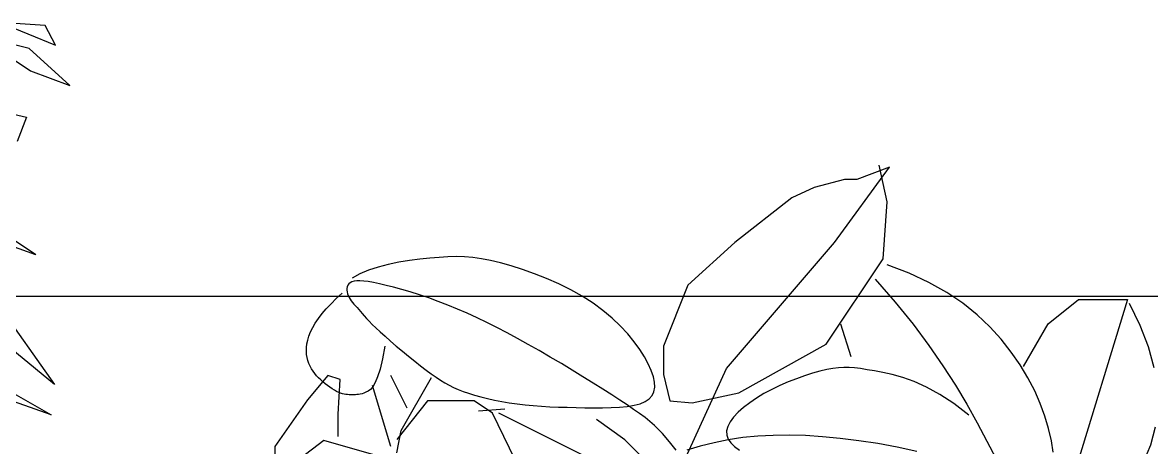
# Model space of a CAD drawing. Header units: metres. Extents: x 10 to 239, y 2 to 253.
# Drawn here: x 95.51 to 101.49, y 61.59 to 63.85 of the extents above; entities that cross this region are included whole.
import ezdxf

# ---------------------------------------------------------------- set-up
doc = ezdxf.new("R2010")
doc.units = ezdxf.units.M
doc.header["$MEASUREMENT"] = 0
doc.layers.add('0marcos', color=10, linetype='Continuous', plot=False)
doc.layers.add('1', color=7, linetype='Continuous')
doc.layers.add('cot200', color=9, linetype='Continuous')
doc.layers.add('bloques ARBOLES', color=7, linetype='Continuous', true_color=0xb8d897)

# ---------------------------------------------------------------- blocks, each defined once
blk = doc.blocks.new('A$C6F4E7DED')
for p, q in [((1111.6, 2071.3), (1034.6, 2176.8)), ((1034.6, 2176.8), (1080.2, 2159.7)), ((1037.5, 2128.3), (1048.9, 2179.6)), ((1080.2, 2159.7), (1097.4, 2159.7)), ((1097.4, 2159.7), (1140.1, 2148.3)), ((1140.1, 2148.3), (1171.5, 2134)), ((1043.2, 2048.5), (1037.5, 2128.3)), ((1171.5, 2134), (1251.4, 2071.3)), ((1262.8, 1894.6), (1111.6, 2071.3)), ((1251.4, 2071.3), (1317, 2011.5)), ((1123, 1928.8), (1043.2, 2048.5)), ((1564.8, 2038.6), (1579.9, 2042.8)), ((1579.9, 2042.8), (1593.7, 2046.1)), ((1593.7, 2046.1), (1606.5, 2048.5)), ((1606.5, 2048.5), (1618.7, 2050.1)), ((1618.7, 2050.1), (1630.4, 2051.1)), ((1630.4, 2051.1), (1642, 2051.4)), ((1642, 2051.4), (1653.8, 2051.1)), ((1653.8, 2051.1), (1666, 2050.4)), ((1666, 2050.4), (1679, 2049.2)), ((1679, 2049.2), (1692.9, 2047.7)), ((1692.9, 2047.7), (1707.5, 2045.8)), ((1707.5, 2045.8), (1722.4, 2043.4)), ((1722.4, 2043.4), (1737.1, 2040.4)), ((979.2, 2015.3), (1006.9, 2028.2)), ((1006.9, 2028.2), (1037.5, 2039.7)), ((1515.2, 2020.8), (1532.2, 2027.5)), ((1532.2, 2027.5), (1548.8, 2033.5)), ((1548.8, 2033.5), (1564.8, 2038.6)), ((1737.1, 2040.4), (1751.4, 2036.8)), ((1751.4, 2036.8), (1764.8, 2032.5)), ((1764.8, 2032.5), (1777, 2027.4)), ((1777, 2027.4), (1787.6, 2021.4)), ((954.2, 2001.2), (979.2, 2015.3)), ((1054.6, 2019.7), (1026.4, 1987.4)), ((1317, 2011.5), (1351.2, 1926)), ((1481.4, 2004.9), (1498.1, 2013.2)), ((1498.1, 2013.2), (1515.2, 2020.8)), ((1729.6, 2008.5), (1740.1, 2011.1)), ((1740.1, 2011.1), (1749.6, 2013.3)), ((1749.6, 2013.3), (1757.9, 2015.1)), ((1757.9, 2015.1), (1765.2, 2016.3)), ((1765.2, 2016.3), (1771.4, 2017.1)), ((1771.4, 2017.1), (1776.8, 2017.4)), ((1776.8, 2017.4), (1781.3, 2017.4)), ((1781.3, 2017.4), (1785, 2016.9)), ((1785, 2016.9), (1788, 2016)), ((1788, 2016), (1790.5, 2014.8)), ((1790.5, 2014.8), (1792.3, 2013.2)), ((1792.3, 2013.2), (1793.7, 2011.3)), ((1793.7, 2011.3), (1794.6, 2009.1)), ((931.8, 1986), (954.2, 2001.2)), ((1450.1, 1986.3), (1465.3, 1995.9)), ((1465.3, 1995.9), (1481.4, 2004.9)), ((1680.4, 1993.4), (1693.5, 1997.8)), ((1693.5, 1997.8), (1706.2, 2001.8)), ((1706.2, 2001.8), (1718.3, 2005.3)), ((1718.3, 2005.3), (1729.6, 2008.5)), ((1792.1, 1994.3), (1790.7, 1991.9)), ((1793.3, 1996.7), (1792.1, 1994.3)), ((1794.2, 1999.2), (1793.3, 1996.7)), ((1794.9, 2001.8), (1794.2, 1999.2)), ((1794.6, 2009.1), (1795.1, 2006.8)), ((1795.2, 2004.3), (1794.9, 2001.8)), ((1795.1, 2006.8), (1795.2, 2004.3)), ((1810, 1992.7), (1801.9, 2000.1)), ((682.8, 1954.8), (698, 1985.5)), ((769.3, 1991.2), (700.9, 1991.2)), ((700.9, 1991.2), (806.4, 1646.4)), ((812.1, 1957), (769.3, 1991.2)), ((911.7, 1969.8), (931.8, 1986)), ((1026.4, 1987.4), (1001.4, 1956.5)), ((1436.1, 1976), (1450.1, 1986.3)), ((1640, 1977.9), (1653.5, 1983.4)), ((1653.5, 1983.4), (1667.1, 1988.6)), ((1667.1, 1988.6), (1680.4, 1993.4)), ((1780.9, 1979.9), (1778.6, 1977.2)), ((1783.1, 1982.4), (1780.9, 1979.9)), ((1785.2, 1984.8), (1783.1, 1982.4)), ((1787.2, 1987.2), (1785.2, 1984.8)), ((1789, 1989.5), (1787.2, 1987.2)), ((1790.7, 1991.9), (1789, 1989.5)), ((1817.4, 1985.4), (1810, 1992.7)), ((1824, 1978.3), (1817.4, 1985.4)), ((1829.9, 1971.4), (1824, 1978.3)), ((893.8, 1952.9), (911.7, 1969.8)), ((1411.8, 1954.3), (1423.3, 1965.3)), ((1423.3, 1965.3), (1436.1, 1976)), ((1598.8, 1959.1), (1612.7, 1965.7)), ((1612.7, 1965.7), (1626.4, 1972)), ((1626.4, 1972), (1640, 1977.9)), ((1767.7, 1964.8), (1764, 1960.8)), ((1770.9, 1968.3), (1767.7, 1964.8)), ((1773.7, 1971.5), (1770.9, 1968.3)), ((1776.2, 1974.5), (1773.7, 1971.5)), ((1778.6, 1977.2), (1776.2, 1974.5)), ((1835, 1964.6), (1829.9, 1971.4)), ((1839.4, 1958.1), (1835, 1964.6)), ((671.3, 1924.8), (682.8, 1954.8)), ((846.4, 1897.2), (812.1, 1957)), ((877.8, 1935.5), (893.8, 1952.9)), ((1001.4, 1956.5), (979.2, 1926.9)), ((1103.1, 1957), (1088.8, 1911.4)), ((1401.5, 1943.2), (1411.8, 1954.3)), ((1570.5, 1944.5), (1584.8, 1952)), ((1584.8, 1952), (1598.8, 1959.1)), ((1754.6, 1951.5), (1748.6, 1945.9)), ((1759.7, 1956.4), (1754.6, 1951.5)), ((1764, 1960.8), (1759.7, 1956.4)), ((1843.1, 1951.8), (1839.4, 1958.1)), ((1846.1, 1945.7), (1843.1, 1951.8)), ((863.7, 1917.6), (877.8, 1935.5)), ((1384.6, 1921.2), (1392.5, 1932.1)), ((1392.5, 1932.1), (1401.5, 1943.2)), ((1540.9, 1928.3), (1555.8, 1936.7)), ((1555.8, 1936.7), (1570.5, 1944.5)), ((1734.1, 1933), (1725.9, 1926)), ((1741.7, 1939.7), (1734.1, 1933)), ((1748.6, 1945.9), (1741.7, 1939.7)), ((1848.4, 1939.8), (1846.1, 1945.7)), ((1850.1, 1934.2), (1848.4, 1939.8)), ((1851.3, 1928.9), (1850.1, 1934.2)), ((663.4, 1895.4), (671.3, 1924.8)), ((851.2, 1899.5), (863.7, 1917.6)), ((979.2, 1926.9), (959.6, 1898.4)), ((1245.7, 1860.4), (1123, 1928.8)), ((1351.2, 1926), (1351.2, 1886.1)), ((1378, 1910.7), (1384.6, 1921.2)), ((1510, 1910.5), (1525.6, 1919.6)), ((1525.6, 1919.6), (1540.9, 1928.3)), ((1717.4, 1918.9), (1708.7, 1911.8)), ((1725.9, 1926), (1717.4, 1918.9)), ((1742, 1926), (1745.2, 1907.8)), ((1851.9, 1923.8), (1851.3, 1928.9)), ((1851.7, 1914.2), (1852, 1918.9)), ((1852, 1918.9), (1851.9, 1923.8)), ((840.3, 1881.4), (851.2, 1899.5)), ((1368.4, 1891.5), (1372.6, 1900.8)), ((1372.6, 1900.8), (1378, 1910.7)), ((1479.2, 1892), (1494.5, 1901.3)), ((1494.5, 1901.3), (1510, 1910.5)), ((1700.1, 1904.8), (1691.8, 1898.3)), ((1708.7, 1911.8), (1700.1, 1904.8)), ((1745.2, 1907.8), (1748.6, 1893.5)), ((1846.8, 1897.8), (1848.5, 1901.6)), ((1848.5, 1901.6), (1849.9, 1905.6)), ((1849.9, 1905.6), (1851, 1909.8)), ((1851, 1909.8), (1851.7, 1914.2)), ((959.6, 1898.4), (942, 1870.9)), ((1015.8, 1881.8), (1030.5, 1885.9)), ((1030.5, 1885.9), (1043.7, 1888.8)), ((1043.7, 1888.8), (1055.5, 1891)), ((1055.5, 1891), (1065.9, 1892.8)), ((1065.9, 1892.8), (1075, 1894.3)), ((1075, 1894.3), (1083.3, 1895.3)), ((1083.3, 1895.3), (1091, 1895.9)), ((1091, 1895.9), (1098.5, 1896)), ((1098.5, 1896), (1106, 1895.6)), ((1106, 1895.6), (1113.9, 1894.6)), ((1113.9, 1894.6), (1122.5, 1892.9)), ((1122.5, 1892.9), (1132.1, 1890.6)), ((1132.1, 1890.6), (1142.5, 1887.7)), ((1142.5, 1887.7), (1153.5, 1884.2)), ((1153.5, 1884.2), (1164.9, 1880.2)), ((1322.7, 1763.5), (1262.8, 1894.6)), ((1351.2, 1886.1), (1342.6, 1849)), ((1365.4, 1883), (1368.4, 1891.5)), ((1464.3, 1882.9), (1479.2, 1892)), ((1676.8, 1886.9), (1670.2, 1882.1)), ((1684, 1892.2), (1676.8, 1886.9)), ((1691.8, 1898.3), (1684, 1892.2)), ((1710.6, 1839), (1733.4, 1884.6)), ((1748.6, 1893.5), (1752, 1882.6)), ((1804.7, 1878.9), (1821.8, 1884.6)), ((1821.8, 1884.6), (1850.4, 1850.4)), ((1834.8, 1881.4), (1837.6, 1884.4)), ((1837.6, 1884.4), (1840.2, 1887.5)), ((1840.2, 1887.5), (1842.6, 1890.8)), ((1842.6, 1890.8), (1844.8, 1894.2)), ((1844.8, 1894.2), (1846.8, 1897.8)), ((830.9, 1863.2), (840.3, 1881.4)), ((942, 1870.9), (926.1, 1844.2)), ((963.9, 1858.2), (982.5, 1868.4)), ((982.5, 1868.4), (999.8, 1876.1)), ((999.8, 1876.1), (1015.8, 1881.8)), ((1164.9, 1880.2), (1176.5, 1875.6)), ((1176.5, 1875.6), (1188.1, 1870.5)), ((1188.1, 1870.5), (1199.5, 1865.1)), ((1363.5, 1868.2), (1363.8, 1875.2)), ((1364.6, 1861.9), (1363.5, 1868.2)), ((1363.8, 1875.2), (1365.4, 1883)), ((1436.5, 1865.5), (1450, 1874)), ((1450, 1874), (1464.3, 1882.9)), ((1645.7, 1867.8), (1639.2, 1865)), ((1651.8, 1870.9), (1645.7, 1867.8)), ((1657.9, 1874.2), (1651.8, 1870.9)), ((1663.9, 1878), (1657.9, 1874.2)), ((1670.2, 1882.1), (1663.9, 1878)), ((1719.1, 1807.7), (1676.4, 1881.8)), ((1733.4, 1784.9), (1759.1, 1870.4)), ((1752, 1882.6), (1755.4, 1874.6)), ((1755.4, 1874.6), (1758.8, 1868.9)), ((1758.8, 1868.9), (1762.1, 1865.2)), ((1807.6, 1830.5), (1804.7, 1878.9)), ((1815.8, 1865.9), (1819, 1868.1)), ((1819, 1868.1), (1822.3, 1870.5)), ((1822.3, 1870.5), (1825.5, 1873)), ((1825.5, 1873), (1828.7, 1875.7)), ((1828.7, 1875.7), (1831.8, 1878.5)), ((1831.8, 1878.5), (1834.8, 1881.4)), ((823, 1845.2), (830.9, 1863.2)), ((944.2, 1845.2), (963.9, 1858.2)), ((1199.5, 1865.1), (1210.5, 1859.2)), ((1210.5, 1859.2), (1220.9, 1853)), ((1220.9, 1853), (1230.4, 1846.5)), ((1311.3, 1846.2), (1245.7, 1860.4)), ((1367.2, 1856.5), (1364.6, 1861.9)), ((1371.3, 1851.9), (1367.2, 1856.5)), ((1376.9, 1848.1), (1371.3, 1851.9)), ((1412.6, 1850.2), (1423.9, 1857.6)), ((1423.9, 1857.6), (1436.5, 1865.5)), ((1598.1, 1852.3), (1588.3, 1850.1)), ((1607.4, 1854.6), (1598.1, 1852.3)), ((1616.3, 1857.1), (1607.4, 1854.6)), ((1624.5, 1859.7), (1616.3, 1857.1)), ((1632.2, 1862.3), (1624.5, 1859.7)), ((1639.2, 1865), (1632.2, 1862.3)), ((1762.1, 1865.2), (1765.3, 1862.7)), ((1765.3, 1862.7), (1768.4, 1861.1)), ((1768.4, 1861.1), (1771.2, 1860)), ((1771.2, 1860), (1773.9, 1859.1)), ((1773.9, 1859.1), (1776.4, 1858.4)), ((1776.4, 1858.4), (1778.8, 1858)), ((1778.8, 1858), (1781.1, 1857.8)), ((1781.1, 1857.8), (1783.3, 1857.6)), ((1783.3, 1857.6), (1785.5, 1857.6)), ((1785.5, 1857.6), (1787.6, 1857.6)), ((1787.6, 1857.6), (1789.7, 1857.6)), ((1789.7, 1857.6), (1791.9, 1857.6)), ((1791.9, 1857.6), (1794.1, 1857.8)), ((1794.1, 1857.8), (1796.4, 1858)), ((1796.4, 1858), (1798.8, 1858.4)), ((1798.8, 1858.4), (1801.2, 1859)), ((1801.2, 1859), (1803.9, 1859.8)), ((1803.9, 1859.8), (1806.6, 1860.9)), ((1806.6, 1860.9), (1809.6, 1862.3)), ((1809.6, 1862.3), (1812.6, 1864)), ((1812.6, 1864), (1815.8, 1865.9)), ((816.5, 1827.4), (823, 1845.2)), ((926.1, 1844.2), (911.6, 1818.2)), ((923.4, 1828.8), (944.2, 1845.2)), ((1230.4, 1846.5), (1239.1, 1839.8)), ((1239.1, 1839.8), (1246.6, 1833.1)), ((1342.6, 1849), (1311.3, 1846.2)), ((1384.1, 1845.1), (1376.9, 1848.1)), ((1392.6, 1842.8), (1384.1, 1845.1)), ((1384.7, 1831.2), (1393.1, 1837.1)), ((1402.4, 1841.3), (1392.6, 1842.8)), ((1393.1, 1837.1), (1402.3, 1843.4)), ((1402.3, 1843.4), (1412.6, 1850.2)), ((1413.1, 1840.2), (1402.4, 1841.3)), ((1424.6, 1839.6), (1413.1, 1840.2)), ((1436.6, 1839.4), (1424.6, 1839.6)), ((1449, 1839.4), (1436.6, 1839.4)), ((1461.5, 1839.5), (1449, 1839.4)), ((1473.9, 1839.7), (1461.5, 1839.5)), ((1486.2, 1840), (1473.9, 1839.7)), ((1498.4, 1840.4), (1486.2, 1840)), ((1510.5, 1840.9), (1498.4, 1840.4)), ((1522.3, 1841.5), (1510.5, 1840.9)), ((1534, 1842.4), (1522.3, 1841.5)), ((1545.4, 1843.4), (1534, 1842.4)), ((1556.6, 1844.7), (1545.4, 1843.4)), ((1567.5, 1846.3), (1556.6, 1844.7)), ((1578.1, 1848.1), (1567.5, 1846.3)), ((1573.7, 1837.6), (1610.8, 1834.8)), ((1588.3, 1850.1), (1578.1, 1848.1)), ((1590.8, 1831.9), (1616.5, 1849)), ((1616.5, 1849), (1682.1, 1849)), ((1682.1, 1849), (1724.9, 1794.9)), ((1850.4, 1850.4), (1896, 1784.9)), ((811.3, 1810.1), (816.5, 1827.4)), ((1246.6, 1833.1), (1252.9, 1826.3)), ((1252.9, 1826.3), (1257.8, 1819.7)), ((1336.9, 1709.4), (1582.2, 1831.9)), ((1364.1, 1814.6), (1370.3, 1820)), ((1370.3, 1820), (1377.2, 1825.5)), ((1377.2, 1825.5), (1384.7, 1831.2)), ((1405.4, 1794.6), (1445.3, 1823.1)), ((1559.4, 1766.4), (1590.8, 1831.9)), ((1807.6, 1799.1), (1807.6, 1830.5)), ((668, 1787.4), (661.5, 1812.8)), ((807.4, 1793.2), (811.3, 1810.1)), ((911.6, 1818.2), (897.9, 1792.7)), ((1257.8, 1819.7), (1261.2, 1813.2)), ((1261.2, 1813.2), (1262.8, 1806.9)), ((1262.8, 1806.9), (1262.6, 1801.1)), ((1352.9, 1803.4), (1358.3, 1809.1)), ((1358.3, 1809.1), (1364.1, 1814.6)), ((1724.9, 1776.3), (1719.1, 1807.7)), ((804.8, 1777), (807.4, 1793.2)), ((897.9, 1792.7), (884.9, 1767.6)), ((1023.6, 1784.1), (1050.9, 1789.1)), ((1050.9, 1789.1), (1077.6, 1793.2)), ((1077.6, 1793.2), (1103.4, 1796.4)), ((1103.4, 1796.4), (1128.2, 1798.8)), ((1128.2, 1798.8), (1152.1, 1800.4)), ((1152.1, 1800.4), (1175.2, 1801)), ((1175.2, 1801), (1197.5, 1800.7)), ((1197.5, 1800.7), (1219, 1799.6)), ((1219, 1799.6), (1240, 1797.5)), ((1240, 1797.5), (1260.4, 1794.4)), ((1256.9, 1790.2), (1251.7, 1785)), ((1260.6, 1795.5), (1256.9, 1790.2)), ((1260.4, 1794.4), (1280.3, 1790.4)), ((1262.6, 1801.1), (1260.6, 1795.5)), ((1280.3, 1790.4), (1299.7, 1785.5)), ((1333.5, 1780), (1341.1, 1789.4)), ((1334.1, 1723.4), (1405.4, 1794.6)), ((1341.1, 1789.4), (1347.3, 1797.1)), ((1347.3, 1797.1), (1352.9, 1803.4)), ((1727.7, 1764.9), (1827.5, 1793.4)), ((1827.5, 1793.4), (1887.4, 1747.8)), ((678.1, 1763.2), (668, 1787.4)), ((996.3, 1778), (1023.6, 1784.1)), ((1251.7, 1785), (1244.9, 1780.1)), ((1299.7, 1785.5), (1318.6, 1780)), ((1896, 1784.9), (1896, 1730.7))]:
    blk.add_line(p, q)
blk = doc.blocks.new('A$C16B70096')
for p, q in [((502, 1621.5), (415, 1586)), ((415, 1586), (431, 1617)), ((431, 1617), (502, 1621.5)), ((537.5, 1601.5), (454, 1546)), ((456, 1581), (537.5, 1601.5)), ((392.5, 1523), (456, 1581)), ((454, 1546), (392.5, 1523)), ((641, 1514), (460, 1473.5)), ((460, 1473.5), (474.5, 1435.5)), ((445.5, 1258), (560, 1334.5)), ((445.5, 1258), (551.5, 1296)), ((564.5, 1264.5), (416.5, 1055.5)), ((416.5, 1055.5), (605.5, 1211)), ((703.5, 1168), (421.5, 1008)), ((421.5, 1008), (697.5, 1104.5))]:
    blk.add_line(p, q)
blk = doc.blocks.new('asddsd')
at = {"layer": 'bloques ARBOLES'}
for name, p, xscale, yscale, zscale in [('A$C16B70096', (78.4615, 49.0448, 1.2423), -0.003392618244440136, 0.003392618244440136, 0.003392618244440136), ('A$C6F4E7DED', (85.3903, 45.5439, 1.2423), -0.00378276582045174, 0.00378276582045174, 0.00378276582045174)]:
    blk.add_blockref(name, p, dxfattribs=dict(at, xscale=xscale, yscale=yscale, zscale=zscale))

msp = doc.modelspace()

# ---------------------------------------------------------------- linework, layer by layer
at = {"layer": '0marcos'}
msp.add_lwpolyline([(18.38943, 8.17099), (105.215, 8.17099), (105.215, 62.39456), (18.38943, 62.39456)], close=True, dxfattribs=at)
at = {"layer": 'cot200'}
for points, knots in [([(105.215, 34.10371), (103.29078, 34.12742), (101.5175, 34.52126), (99.89572, 35.28658), (99.01349, 35.70291), (98.17608, 36.22917), (97.3836, 36.86557), (94.26818, 39.36743), (91.84697, 43.57158), (90.12537, 49.4912), (89.99638, 49.9347), (89.87133, 50.38782), (89.75033, 50.85097), (88.88037, 54.18111), (88.22034, 58.02966), (87.76942, 62.39456)], [2.7323709, 2.7323709, 2.7323709, 2.7323709, 2.9382831, 2.9382831, 2.9382831, 3.0502975, 3.0502975, 3.0502975, 3.4906512, 3.4906512, 3.4906512, 3.5236424, 3.5236424, 3.5236424, 3.7608538, 3.7608538, 3.7608538, 3.7608538]), ([(105.215, 38.77893), (103.21805, 39.64315), (101.44463, 41.05548), (99.89572, 43.01834), (98.29825, 45.04274), (96.93959, 47.65274), (95.82084, 50.85097), (94.68617, 54.09467), (93.79828, 57.94346), (93.15601, 62.39456)], [2.92332982, 2.92332982, 2.92332982, 2.92332982, 3.17348293, 3.17348293, 3.17348293, 3.43147912, 3.43147912, 3.43147912, 3.69314249, 3.69314249, 3.69314249, 3.69314249])]:
    msp.add_open_spline(points, degree=3, knots=knots, dxfattribs=at)

# ---------------------------------------------------------------- block references
at = {"layer": '1', "lineweight": 0}
msp.add_blockref('asddsd', (18.62841, 9.30206), dxfattribs=at)

doc.saveas('drawing.dxf')
